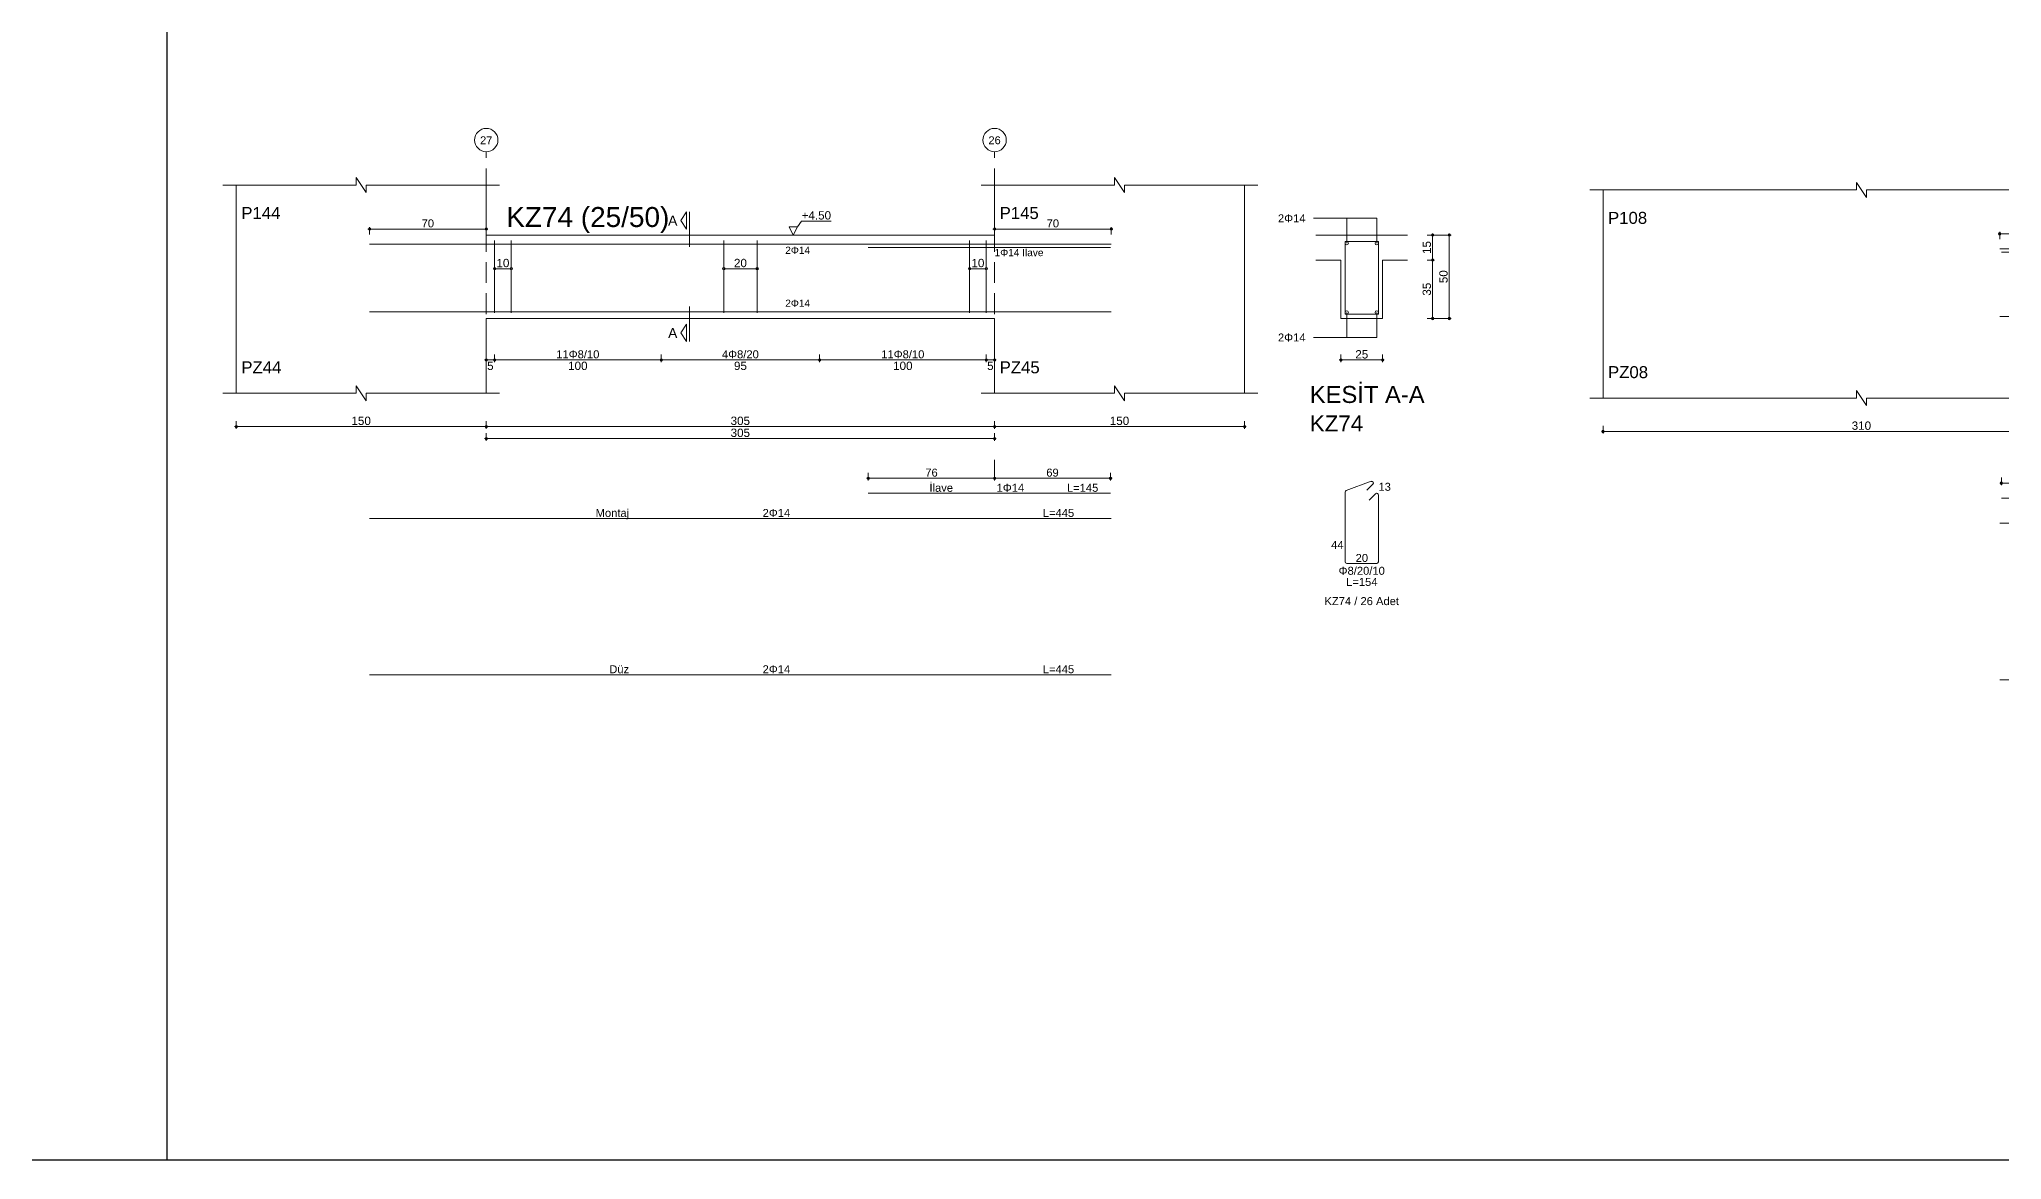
# Model space of a CAD drawing. Header units: millimetres. Extents: x 2232 to 85269, y -3593 to 5869.
# Drawn here: x 18526 to 20292, y -3593 to -2585 of the extents above; entities that cross this region are included whole.
import ezdxf

# ---------------------------------------------------------------- set-up
doc = ezdxf.new("R2010")
doc.units = ezdxf.units.MM
doc.linetypes.add('DASHDOT2', pattern=[12.7, 6.35, -3.175, 0, -3.175])
doc.linetypes.add('DASHED4', pattern=[18.75, 12.5, -6.25])
doc.layers.add('aks', color=251, linetype='DASHDOT2', lineweight=35)
for name, color, linetype in [('Donatı Topl. Uzun. Yazısı', 7, 'Continuous'), ('Donatı Uz. Yazısı', 7, 'Continuous'), ('Donatı Yazısı', 7, 'Continuous'), ('Donatı Çizgisi', 7, 'Continuous'), ('Kiriş', 7, 'Continuous'), ('Standart', 7, 'Continuous'), ('Ölçülendirme', 7, 'Continuous')]:
    doc.layers.add(name, color=color, linetype=linetype)
doc.styles.add('arial_1_18', font='arial.ttf', dxfattribs={"height": 0.2})

# ---------------------------------------------------------------- blocks, each defined once
blk = doc.blocks.new('IDE212Entity7282')
at = {"layer": 'aks', "color": 30, "linetype": 'DASHED4', "lineweight": 5}
for points in [[(9068.8, 2016.8), (9068.8, 2151.8)], [(9398.8, 2016.8), (9398.8, 2151.8)], [(9068.8, 1955.8), (9068.8, 1966.8)]]:
    blk.add_lwpolyline(points, dxfattribs=at)
at = {"layer": 'aks', "color": 1, "linetype": 'Continuous', "lineweight": 5}
for centre in [(9068.8, 2158.8), (9398.8, 2158.8)]:
    blk.add_circle(centre, 7, dxfattribs=at)
at = {"layer": 'Donatı Çizgisi', "color": 5, "linetype": 'Continuous', "lineweight": 5}
for points in [[(8996.8, 2096.4), (9419.8, 2096.4)], [(9073.8, 2055), (9073.8, 2098.6)], [(9083.8, 2055), (9083.8, 2098.6)], [(9223.8, 2055), (9223.8, 2098.6)], [(9243.8, 2055), (9243.8, 2098.6)], [(9383.8, 2055), (9383.8, 2098.6)], [(9393.8, 2055), (9393.8, 2098.6)], [(9419.8, 2054.4), (9419.8, 2097.8)], [(9484.1, 2054.3), (9484.1, 2097.9)], [(9484.1, 2097.9), (9504.1, 2097.9)], [(9504.1, 2054.3), (9504.1, 2097.9)], [(8997.8, 2094.4), (9152.3, 2094.4)], [(8996.8, 2055.8), (9419.8, 2055.8)], [(9484.1, 2054.3), (9504.1, 2054.3)], [(8997.8, 1946.8), (9152.3, 1946.8)], [(9484.1, 1905.7), (9484.1, 1947.6)], [(9484.8, 1948.5), (9499.8, 1954)], [(9497.2, 1948.7), (9500.9, 1952.3)], [(9498.6, 1942.8), (9502.4, 1946.6)], [(9504.1, 1905.7), (9504.1, 1945.8)], [(8996.8, 1931.7), (9419.8, 1931.7)], [(9419.8, 1889.7), (9419.8, 1931.7)], [(9485.2, 1904.7), (9503.1, 1904.7)], [(9419.8, 1837.8), (9419.8, 1879.9)], [(8996.8, 1837.8), (9419.8, 1837.8)]]:
    blk.add_lwpolyline(points, dxfattribs=at)
for centre in [(9485.1, 2096.9), (9503.1, 2096.9), (9485.1, 2055.3), (9503.1, 2055.3)]:
    blk.add_circle(centre, 1, dxfattribs=at)
for centre, start, end in [((9485.2, 1947.6), 110, 180), ((9500.2, 1953), 315, 110), ((9503.1, 1945.8), 0, 135), ((9485.2, 1905.7), 180, 270), ((9503.1, 1905.7), 270, 0)]:
    blk.add_arc(centre, 1.02, start, end, dxfattribs=at)
at = {"layer": 'Kiriş', "color": 1, "linetype": 'Continuous', "lineweight": 5}
for points in [[(8750.8, 2131.8), (8910.8, 2131.8)], [(8758.8, 2006.8), (8758.8, 2131.8)], [(8910.8, 2131.8), (8910.8, 2136.3)], [(8916.8, 2127.3), (8910.8, 2136.3)], [(8916.8, 2127.3), (8916.8, 2131.8)], [(8916.8, 2131.8), (9076.8, 2131.8)], [(9068.8, 2101.8), (9068.8, 2131.8)], [(9390.8, 2131.8), (9408.3, 2131.8)], [(9398.8, 2101.8), (9398.8, 2131.8)], [(9408.3, 2131.8), (9408.3, 2136.3)], [(9414.3, 2127.3), (9408.3, 2136.3)], [(9414.3, 2131.8), (9431.8, 2131.8)], [(9414.3, 2127.3), (9414.3, 2131.8)], [(9423.8, 2006.8), (9423.8, 2131.8)], [(9068.8, 2101.8), (9398.8, 2101.8)], [(9466.6, 2101.8), (9521.6, 2101.8)], [(9466.6, 2086.8), (9481.6, 2086.8)], [(9481.6, 2051.8), (9481.6, 2086.8)], [(9506.6, 2086.8), (9521.6, 2086.8)], [(9506.6, 2051.8), (9506.6, 2086.8)], [(9068.8, 2051.8), (9398.8, 2051.8)], [(9068.8, 2006.8), (9068.8, 2051.8)], [(9398.8, 2006.8), (9398.8, 2051.8)], [(9481.6, 2051.8), (9506.6, 2051.8)], [(8750.8, 2006.8), (8910.8, 2006.8)], [(8916.8, 2002.3), (8910.8, 2011.3)], [(8910.8, 2006.8), (8910.8, 2011.3)], [(8916.8, 2006.8), (9076.8, 2006.8)], [(8916.8, 2002.3), (8916.8, 2006.8)], [(9390.8, 2006.8), (9408.3, 2006.8)], [(9414.3, 2002.3), (9408.3, 2011.3)], [(9408.3, 2006.8), (9408.3, 2011.3)], [(9414.3, 2006.8), (9431.8, 2006.8)], [(9414.3, 2002.3), (9414.3, 2006.8)]]:
    blk.add_lwpolyline(points, dxfattribs=at)
at = {"layer": 'Ölçülendirme', "color": 1, "linetype": 'Continuous', "lineweight": 5}
for points in [[(9195.5, 2110.6), (9199, 2115.8)], [(9199, 2105.3), (9195.5, 2110.6)], [(9199, 2105.3), (9199, 2115.8)], [(9200.8, 2094.8), (9200.8, 2115.8)], [(9270.5, 2106.8), (9273, 2110.1)], [(9273, 2110.1), (9290.7, 2110.1)], [(9465.1, 2111.9), (9503.1, 2111.9)], [(9485.1, 2096.9), (9485.1, 2111.9)], [(9503.1, 2096.9), (9503.1, 2111.9)], [(8995.8, 2105.4), (9067.8, 2105.4)], [(8996.8, 2102.2), (8996.8, 2106.7)], [(9066.8, 2102.2), (9066.8, 2106.7)], [(9268, 2101.8), (9265.5, 2106.8)], [(9265.5, 2106.8), (9270.5, 2106.8)], [(9270.5, 2106.8), (9268, 2101.8)], [(9268, 2101.8), (9268, 2101.8)], [(9533.4, 2101.8), (9547.9, 2101.8)], [(9536.6, 2050.8), (9536.6, 2102.8)], [(9546.6, 2050.8), (9546.6, 2102.8)], [(9533.4, 2086.8), (9537.9, 2086.8)], [(9073.8, 2081.6), (9083.8, 2081.6)], [(9223.8, 2081.6), (9243.8, 2081.6)], [(9383.8, 2081.6), (9393.8, 2081.6)], [(9200.8, 2037.8), (9200.8, 2058.8)], [(9485.1, 2040.3), (9485.1, 2055.3)], [(9503.1, 2040.3), (9503.1, 2055.3)], [(9533.4, 2051.8), (9547.9, 2051.8)], [(9195.5, 2043.1), (9199, 2048.3)], [(9199, 2037.8), (9195.5, 2043.1)], [(9199, 2037.8), (9199, 2048.3)], [(9465.1, 2040.3), (9503.1, 2040.3)], [(9067.8, 2026.8), (9399.8, 2026.8)], [(9068.8, 2025.6), (9068.8, 2030.1)], [(9073.8, 2025.6), (9073.8, 2030.1)], [(9173.8, 2025.6), (9173.8, 2030.1)], [(9293.8, 2025.6), (9293.8, 2030.1)], [(9393.8, 2025.6), (9393.8, 2030.1)], [(9398.8, 2025.6), (9398.8, 2030.1)], [(9480.6, 2026.8), (9507.6, 2026.8)], [(9481.6, 2025.6), (9481.6, 2030.1)], [(9506.6, 2025.6), (9506.6, 2030.1)], [(8758.8, 1985.6), (8758.8, 1990.1)], [(9068.8, 1985.6), (9068.8, 1990.1)], [(9398.8, 1985.6), (9398.8, 1990.1)], [(9423.8, 1985.6), (9423.8, 1990.1)], [(8757.8, 1986.8), (9424.8, 1986.8)], [(9067.8, 1979.6), (9399.8, 1979.6)], [(9068.8, 1978.4), (9068.8, 1982.9)], [(9398.8, 1978.4), (9398.8, 1982.9)], [(8996.8, 1955.8), (9069.8, 1955.8)], [(8997.8, 1954.6), (8997.8, 1959.1)], [(9067.8, 1955.8), (9153.3, 1955.8)], [(9068.8, 1954.6), (9068.8, 1959.1)], [(9068.8, 1954.6), (9068.8, 1959.1)], [(9152.3, 1954.6), (9152.3, 1959.1)]]:
    blk.add_lwpolyline(points, dxfattribs=at)
for centre in [(8996.8, 2105.4), (9066.8, 2105.4), (9536.6, 2101.8), (9546.6, 2101.8), (9536.6, 2086.8), (9073.8, 2081.6), (9083.8, 2081.6), (9223.8, 2081.6), (9243.8, 2081.6), (9383.8, 2081.6), (9393.8, 2081.6), (9536.6, 2051.8), (9546.6, 2051.8), (9068.8, 2026.8), (9073.8, 2026.8), (9073.8, 2026.8), (9173.8, 2026.8), (9173.8, 2026.8), (9293.8, 2026.8), (9293.8, 2026.8), (9393.8, 2026.8), (9393.8, 2026.8), (9398.8, 2026.8), (9481.6, 2026.8), (9506.6, 2026.8), (8758.8, 1986.8), (9068.8, 1986.8), (9068.8, 1986.8), (9068.8, 1979.6), (9398.8, 1986.8), (9398.8, 1986.8), (9398.8, 1979.6), (9423.8, 1986.8), (8997.8, 1955.8), (9068.8, 1955.8), (9068.8, 1955.8), (9152.3, 1955.8)]:
    blk.add_circle(centre, 0.75, dxfattribs=at)
at = {"layer": 'aks', "color": 1, "linetype": 'Continuous', "lineweight": 5, "style": 'arial_1_18'}
for s, p in [('I', (9067, 2153.9)), ('J', (9395.5, 2153.9))]:
    blk.add_text(s, height=9.45, dxfattribs=at).set_placement(p)
at = {"layer": 'Donatı Topl. Uzun. Yazısı', "color": 1, "linetype": 'Continuous', "lineweight": 5, "style": 'arial_1_18'}
for s, p in [('L=155', (9125.7, 1947.8)), ('L=465', (9379.8, 1932.7)), ('L=154', (9484.7, 1891.3)), ('L=465', (9379.8, 1838.8))]:
    blk.add_text(s, height=4.8, dxfattribs=at).set_placement(p)
at = {"layer": 'Donatı Uz. Yazısı', "color": 1, "linetype": 'Continuous', "lineweight": 5, "style": 'arial_1_18'}
for s, p in [('13', (9504.1, 1948.3)), ('423', (9022.2, 1932.7)), ('42', (9420.8, 1910.7)), ('44', (9475.7, 1913.4)), ('20', (9490.4, 1905.7)), ('42', (9420.8, 1858.8)), ('423', (9022.2, 1838.8))]:
    blk.add_text(s, height=4.8, dxfattribs=at).set_placement(p)
at = {"layer": 'Donatı Yazısı', "color": 5, "linetype": 'Continuous', "lineweight": 5, "style": 'arial_1_18'}
for s, height, p in [('2Φ14', 4.8, (9443.8, 2109.5)), ('1Φ14 İlave', 4.32, (9039.5, 2089.1)), ('2Φ14', 4.8, (9443.8, 2037.9)), ('1Φ14', 4.8, (9079.7, 1947.8)), ('2Φ14', 4.8, (9221, 1932.7)), ('Φ8/20/10', 4.8, (9480.3, 1898)), ('KZ16 / 27 Adet', 4.8, (9471.8, 1879.7)), ('2Φ14', 4.8, (9221, 1838.8))]:
    blk.add_text(s, height=height, dxfattribs=at).set_placement(p)
for p in [(9260.8, 2090.5), (9260.8, 2058.8)]:
    blk.add_text('2Φ14', height=4.32, rotation=360, dxfattribs=at).set_placement(p)
at = {"layer": 'Donatı Yazısı', "color": 1, "linetype": 'Continuous', "lineweight": 5, "style": 'arial_1_18'}
for s, p in [('İlave', (9037.7, 1947.8)), ('Montaj', (9124.7, 1932.7)), ('Düz', (9132.9, 1838.8))]:
    blk.add_text(s, height=4.8, dxfattribs=at).set_placement(p)
at = {"layer": 'Kiriş', "color": 1, "linetype": 'Continuous', "lineweight": 5, "style": 'arial_1_18'}
for s, height, p in [('P108', 7.2, (8761.8, 2111.4)), ('KZ16 (25/50)', 12, (9080.8, 2106.6)), ('P146', 7.2, (9401.8, 2111.4)), ('PZ08', 7.2, (8761.8, 2018.8)), ('PZ46', 7.2, (9401.8, 2018.8)), ('KESİT A-A', 10.2, (9462.9, 2001)), ('KZ16', 9.6, (9462.9, 1983.9))]:
    blk.add_text(s, height=height, dxfattribs=at).set_placement(p)
at = {"layer": 'Ölçülendirme', "color": 1, "linetype": 'Continuous', "lineweight": 5, "style": 'arial_1_18'}
for s, height, p in [('70', 4.8, (9028.1, 2106.4)), ('A', 5.95, (9187.9, 2107.6)), ('+4.50', 5, (9273, 2111.1)), ('A', 5.95, (9187.9, 2040.1)), ('5', 5, (9069.4, 2020.8)), ('100', 5, (9118, 2020.8)), ('120', 5, (9228, 2020.8)), ('100', 5, (9338, 2020.8)), ('5', 5, (9394.4, 2020.8)), ('25', 5, (9490.2, 2027.8)), ('310', 5, (8908, 1987.8)), ('330', 5, (9228, 1987.8)), ('25', 5, (9407.4, 1987.8)), ('330', 5, (9228, 1980.6))]:
    blk.add_text(s, height=height, dxfattribs=at).set_placement(p)
for s, rotation, p in [('15', 90, (9535.7, 2090.4)), ('10', 360, (9074.9, 2082.6)), ('20', 360, (9229.9, 2082.6)), ('10', 360, (9384.9, 2082.6)), ('35', 90, (9535.7, 2065.4)), ('50', 90, (9545.7, 2072.9))]:
    blk.add_text(s, height=5, rotation=rotation, dxfattribs=at).set_placement(p)
at = {"layer": 'Ölçülendirme', "color": 5, "linetype": 'Continuous', "lineweight": 5, "style": 'arial_1_18'}
for s, p in [('11Φ8/10', (9110.9, 2027.8)), ('5Φ8/20', (9222.7, 2027.8)), ('11Φ8/10', (9330.9, 2027.8)), ('71', (9029.6, 1956.8)), ('84', (9106.8, 1956.8))]:
    blk.add_text(s, height=4.8, dxfattribs=at).set_placement(p)
blk = doc.blocks.new('IDE212Entity7325')
at = {"layer": 'aks', "color": 30, "linetype": 'DASHED4', "lineweight": 5}
for points in [[(18757.5, 1648.7), (18757.5, 1783.7)], [(19062.5, 1648.7), (19062.5, 1783.7)], [(19062.5, 1587.7), (19062.5, 1598.7)]]:
    blk.add_lwpolyline(points, dxfattribs=at)
at = {"layer": 'aks', "color": 1, "linetype": 'Continuous', "lineweight": 5}
for centre in [(18757.5, 1790.7), (19062.5, 1790.7)]:
    blk.add_circle(centre, 7, dxfattribs=at)
at = {"layer": 'Donatı Çizgisi', "color": 5, "linetype": 'Continuous', "lineweight": 5}
for points in [[(18687.5, 1728.3), (19132.5, 1728.3)], [(18762.5, 1686.9), (18762.5, 1730.5)], [(18772.5, 1686.9), (18772.5, 1730.5)], [(18900, 1686.9), (18900, 1730.5)], [(18920, 1686.9), (18920, 1730.5)], [(18986.7, 1726.3), (19132, 1726.3)], [(19047.5, 1686.9), (19047.5, 1730.5)], [(19057.5, 1686.9), (19057.5, 1730.5)], [(19272.8, 1686.2), (19272.8, 1729.8)], [(19272.8, 1729.8), (19292.8, 1729.8)], [(19292.8, 1686.2), (19292.8, 1729.8)], [(18687.5, 1687.6), (19132.5, 1687.6)], [(19272.8, 1686.2), (19292.8, 1686.2)], [(18986.7, 1578.7), (19132, 1578.7)], [(19272.8, 1537.6), (19272.8, 1579.4)], [(19273.5, 1580.4), (19288.5, 1585.9)], [(19285.9, 1580.5), (19289.5, 1584.2)], [(19287.3, 1574.6), (19291.1, 1578.4)], [(19292.8, 1537.6), (19292.8, 1577.7)], [(18687.5, 1563.6), (19132.5, 1563.6)], [(19273.8, 1536.6), (19291.8, 1536.6)], [(18687.5, 1469.7), (19132.5, 1469.7)]]:
    blk.add_lwpolyline(points, dxfattribs=at)
for centre in [(19273.8, 1728.8), (19291.8, 1728.8), (19273.8, 1687.2), (19291.8, 1687.2)]:
    blk.add_circle(centre, 1, dxfattribs=at)
for centre, start, end in [((19273.8, 1579.4), 110, 180), ((19288.8, 1584.9), 315, 110), ((19291.8, 1577.7), 0, 135), ((19273.8, 1537.6), 180, 270), ((19291.8, 1537.6), 270, 0)]:
    blk.add_arc(centre, 1.02, start, end, dxfattribs=at)
at = {"layer": 'Kiriş', "color": 1, "linetype": 'Continuous', "lineweight": 5}
for points in [[(18679.5, 1763.7), (18679.5, 1768.2)], [(18685.5, 1759.2), (18679.5, 1768.2)], [(19134.5, 1763.7), (19134.5, 1768.2)], [(19140.5, 1759.2), (19134.5, 1768.2)], [(18599.5, 1763.7), (18679.5, 1763.7)], [(18607.5, 1638.7), (18607.5, 1763.7)], [(18685.5, 1759.2), (18685.5, 1763.7)], [(18685.5, 1763.7), (18765.5, 1763.7)], [(18757.5, 1733.7), (18757.5, 1763.7)], [(19054.5, 1763.7), (19134.5, 1763.7)], [(19062.5, 1733.7), (19062.5, 1763.7)], [(19140.5, 1763.7), (19220.5, 1763.7)], [(19140.5, 1759.2), (19140.5, 1763.7)], [(19212.5, 1638.7), (19212.5, 1763.7)], [(18757.5, 1733.7), (19062.5, 1733.7)], [(19255.3, 1733.7), (19310.3, 1733.7)], [(19255.3, 1718.7), (19270.3, 1718.7)], [(19270.3, 1683.6), (19270.3, 1718.7)], [(19295.3, 1718.7), (19310.3, 1718.7)], [(19295.3, 1683.6), (19295.3, 1718.7)], [(18757.5, 1683.6), (19062.5, 1683.6)], [(18757.5, 1638.7), (18757.5, 1683.6)], [(19062.5, 1638.7), (19062.5, 1683.6)], [(19270.3, 1683.6), (19295.3, 1683.6)], [(18599.5, 1638.7), (18679.5, 1638.7)], [(18685.5, 1634.2), (18679.5, 1643.2)], [(18679.5, 1638.7), (18679.5, 1643.2)], [(18685.5, 1638.7), (18765.5, 1638.7)], [(18685.5, 1634.2), (18685.5, 1638.7)], [(19054.5, 1638.7), (19134.5, 1638.7)], [(19140.5, 1634.2), (19134.5, 1643.2)], [(19134.5, 1638.7), (19134.5, 1643.2)], [(19140.5, 1638.7), (19220.5, 1638.7)], [(19140.5, 1634.2), (19140.5, 1638.7)]]:
    blk.add_lwpolyline(points, dxfattribs=at)
at = {"layer": 'Ölçülendirme', "color": 1, "linetype": 'Continuous', "lineweight": 5}
for points in [[(18874.2, 1742.4), (18877.7, 1747.7)], [(18877.7, 1737.2), (18877.7, 1747.7)], [(18879.5, 1726.7), (18879.5, 1747.7)], [(19253.8, 1743.8), (19291.8, 1743.8)], [(19273.8, 1728.8), (19273.8, 1743.8)], [(19291.8, 1728.8), (19291.8, 1743.8)], [(18686.5, 1737.3), (18758.5, 1737.3)], [(18687.5, 1734), (18687.5, 1738.5)], [(18757.5, 1734), (18757.5, 1738.5)], [(18877.7, 1737.2), (18874.2, 1742.4)], [(18941.7, 1733.7), (18939.2, 1738.7)], [(18939.2, 1738.7), (18944.2, 1738.7)], [(18944.2, 1738.7), (18941.7, 1733.7)], [(18941.7, 1733.7), (18941.7, 1733.7)], [(18944.2, 1738.7), (18946.7, 1742)], [(18946.7, 1742), (18964.4, 1742)], [(19061.5, 1737.3), (19133.5, 1737.3)], [(19062.5, 1734), (19062.5, 1738.5)], [(19132.5, 1734), (19132.5, 1738.5)], [(19322, 1733.7), (19336.5, 1733.7)], [(19325.3, 1682.7), (19325.3, 1734.7)], [(19335.3, 1682.7), (19335.3, 1734.7)], [(18762.5, 1713.5), (18772.5, 1713.5)], [(18900, 1713.5), (18920, 1713.5)], [(19047.5, 1713.5), (19057.5, 1713.5)], [(19322, 1718.7), (19326.5, 1718.7)], [(18879.5, 1669.7), (18879.5, 1690.7)], [(19273.8, 1672.2), (19273.8, 1687.2)], [(19291.8, 1672.2), (19291.8, 1687.2)], [(18874.2, 1674.9), (18877.7, 1680.2)], [(18877.7, 1669.7), (18874.2, 1674.9)], [(18877.7, 1669.7), (18877.7, 1680.2)], [(19253.8, 1672.2), (19291.8, 1672.2)], [(19322, 1683.6), (19336.5, 1683.6)], [(18757.5, 1657.4), (18757.5, 1661.9)], [(18762.5, 1657.4), (18762.5, 1661.9)], [(18862.5, 1657.4), (18862.5, 1661.9)], [(18957.5, 1657.4), (18957.5, 1661.9)], [(19057.5, 1657.4), (19057.5, 1661.9)], [(19062.5, 1657.4), (19062.5, 1661.9)], [(19270.3, 1657.4), (19270.3, 1661.9)], [(19295.3, 1657.4), (19295.3, 1661.9)], [(18756.5, 1658.7), (19063.5, 1658.7)], [(19269.3, 1658.7), (19296.3, 1658.7)], [(18606.5, 1618.7), (19213.5, 1618.7)], [(18607.5, 1617.4), (18607.5, 1621.9)], [(18757.5, 1617.4), (18757.5, 1621.9)], [(18757.5, 1610.2), (18757.5, 1614.7)], [(19062.5, 1617.4), (19062.5, 1621.9)], [(19062.5, 1610.2), (19062.5, 1614.7)], [(19212.5, 1617.4), (19212.5, 1621.9)], [(18756.5, 1611.5), (19063.5, 1611.5)], [(18986.7, 1586.4), (18986.7, 1590.9)], [(19062.5, 1586.4), (19062.5, 1590.9)], [(19062.5, 1586.4), (19062.5, 1590.9)], [(19132, 1586.4), (19132, 1590.9)], [(18985.7, 1587.7), (19063.5, 1587.7)], [(19061.5, 1587.7), (19133, 1587.7)]]:
    blk.add_lwpolyline(points, dxfattribs=at)
for centre in [(18687.5, 1737.3), (18757.5, 1737.3), (19062.5, 1737.3), (19132.5, 1737.3), (19325.3, 1733.7), (19335.3, 1733.7), (19325.3, 1718.7), (18762.5, 1713.5), (18772.5, 1713.5), (18900, 1713.5), (18920, 1713.5), (19047.5, 1713.5), (19057.5, 1713.5), (19325.3, 1683.6), (19335.3, 1683.6), (18757.5, 1658.7), (18762.5, 1658.7), (18762.5, 1658.7), (18862.5, 1658.7), (18862.5, 1658.7), (18957.5, 1658.7), (18957.5, 1658.7), (19057.5, 1658.7), (19057.5, 1658.7), (19062.5, 1658.7), (19270.3, 1658.7), (19295.3, 1658.7), (18607.5, 1618.7), (18757.5, 1618.7), (18757.5, 1618.7), (19062.5, 1618.7), (19062.5, 1618.7), (19212.5, 1618.7), (18757.5, 1611.5), (19062.5, 1611.5), (18986.7, 1587.7), (19062.5, 1587.7), (19062.5, 1587.7), (19132, 1587.7)]:
    blk.add_circle(centre, 0.75, dxfattribs=at)
at = {"layer": 'aks', "color": 1, "linetype": 'Continuous', "lineweight": 5, "style": 'arial_1_18'}
for s, p in [('27', (18753.8, 1788.2)), ('26', (19058.8, 1788.2))]:
    blk.add_text(s, height=4.73, dxfattribs=at).set_placement(p)
at = {"layer": 'Donatı Topl. Uzun. Yazısı', "color": 1, "linetype": 'Continuous', "lineweight": 5, "style": 'arial_1_18'}
for s, p in [('L=145', (19105.9, 1579.6)), ('L=445', (19091.4, 1564.5)), ('L=154', (19273.4, 1523.1)), ('L=445', (19091.4, 1470.7))]:
    blk.add_text(s, height=4.8, dxfattribs=at).set_placement(p)
at = {"layer": 'Donatı Uz. Yazısı', "color": 1, "linetype": 'Continuous', "lineweight": 5, "style": 'arial_1_18'}
for s, p in [('13', (19292.8, 1580.2)), ('44', (19264.4, 1545.3)), ('20', (19279.1, 1537.5))]:
    blk.add_text(s, height=4.8, dxfattribs=at).set_placement(p)
at = {"layer": 'Donatı Yazısı', "color": 5, "linetype": 'Continuous', "lineweight": 5, "style": 'arial_1_18'}
for s, height, p in [('2Φ14', 4.8, (19232.5, 1741.3)), ('1Φ14 İlave', 4.32, (19062.5, 1721)), ('2Φ14', 4.8, (19232.5, 1669.8)), ('1Φ14', 4.8, (19063.7, 1579.6)), ('2Φ14', 4.8, (18923.3, 1564.5)), ('Φ8/20/10', 4.8, (19268.9, 1529.8)), ('KZ74 / 26 Adet', 4.8, (19260.4, 1511.6)), ('2Φ14', 4.8, (18923.3, 1470.7))]:
    blk.add_text(s, height=height, dxfattribs=at).set_placement(p)
for p in [(18936.9, 1722.4), (18936.9, 1690.6)]:
    blk.add_text('2Φ14', height=4.32, rotation=360, dxfattribs=at).set_placement(p)
at = {"layer": 'Donatı Yazısı', "color": 1, "linetype": 'Continuous', "lineweight": 5, "style": 'arial_1_18'}
for s, p in [('İlave', (19023.4, 1579.6)), ('Montaj', (18823.1, 1564.5)), ('Düz', (18831.3, 1470.7))]:
    blk.add_text(s, height=4.8, dxfattribs=at).set_placement(p)
at = {"layer": 'Kiriş', "color": 1, "linetype": 'Continuous', "lineweight": 5, "style": 'arial_1_18'}
for s, height, p in [('P144', 7.2, (18610.5, 1743.3)), ('KZ74 (25/50)', 12, (18769.5, 1738.5)), ('P145', 7.2, (19065.5, 1743.3)), ('PZ44', 7.2, (18610.5, 1650.7)), ('PZ45', 7.2, (19065.5, 1650.7)), ('KESİT A-A', 10.2, (19251.6, 1632.9)), ('KZ74', 9.6, (19251.6, 1615.8))]:
    blk.add_text(s, height=height, dxfattribs=at).set_placement(p)
at = {"layer": 'Ölçülendirme', "color": 1, "linetype": 'Continuous', "lineweight": 5, "style": 'arial_1_18'}
for s, height, p in [('70', 4.8, (18718.7, 1738.3)), ('A', 5.95, (18866.6, 1739.4)), ('+4.50', 5, (18946.7, 1743)), ('70', 4.8, (19093.7, 1738.3)), ('A', 5.95, (18866.6, 1671.9)), ('25', 5, (19278.9, 1659.6)), ('5', 5, (18758, 1652.7)), ('100', 5, (18806.6, 1652.7)), ('95', 5, (18906.1, 1652.7)), ('100', 5, (19001.6, 1652.7)), ('5', 5, (19058, 1652.7)), ('150', 5, (18676.6, 1619.7)), ('305', 5, (18904.1, 1619.7)), ('305', 5, (18904.1, 1612.5)), ('150', 5, (19131.6, 1619.7))]:
    blk.add_text(s, height=height, dxfattribs=at).set_placement(p)
for s, rotation, p in [('10', 360, (18763.6, 1714.4)), ('20', 360, (18906.1, 1714.4)), ('10', 360, (19048.6, 1714.4)), ('15', 90, (19324.3, 1722.3)), ('50', 90, (19334.3, 1704.8)), ('35', 90, (19324.3, 1697.3))]:
    blk.add_text(s, height=5, rotation=rotation, dxfattribs=at).set_placement(p)
at = {"layer": 'Ölçülendirme', "color": 5, "linetype": 'Continuous', "lineweight": 5, "style": 'arial_1_18'}
for s, p in [('11Φ8/10', (18799.5, 1659.7)), ('4Φ8/20', (18898.9, 1659.7)), ('11Φ8/10', (18994.5, 1659.7)), ('76', (19020.9, 1588.7)), ('69', (19093.5, 1588.7))]:
    blk.add_text(s, height=4.8, dxfattribs=at).set_placement(p)

msp = doc.modelspace()

# ---------------------------------------------------------------- linework, layer by layer
for p, q in [((18640.6, 906.6), (18640.6, -3593.4)), ((3332.4, -3593.4), (85269.2, -3593.4))]:
    msp.add_line(p, q)

# ---------------------------------------------------------------- block references
at = {"layer": 'Standart', "xscale": 1.5, "yscale": 1.5, "zscale": 1.5}
for name, p in [('IDE212Entity7325', (-9208.2, -5361.5)), ('IDE212Entity7282', (6794.9, -5918))]:
    msp.add_blockref(name, p, dxfattribs=at)

doc.saveas('drawing.dxf')
